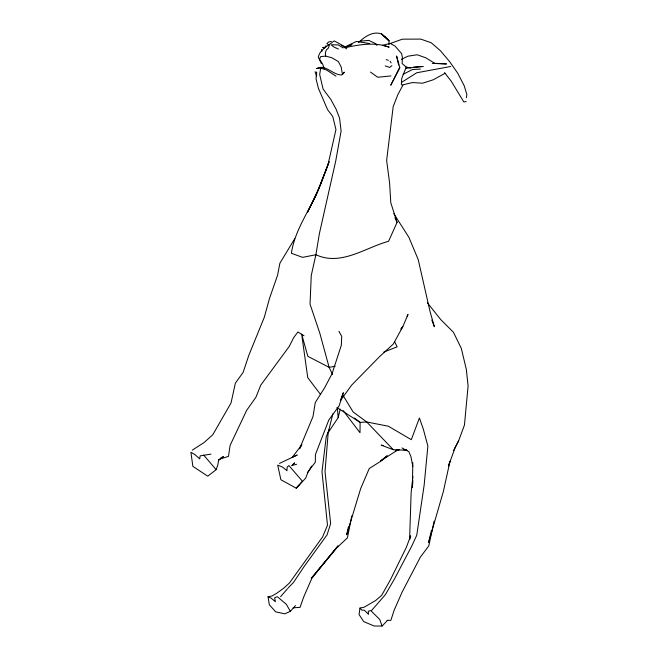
<?xml version="1.0" encoding="UTF-8"?>
<svg xmlns="http://www.w3.org/2000/svg" width="659" height="659" viewBox="0 0 659 659"><rect width="100%" height="100%" fill="white"/><g stroke="black" fill="none" stroke-linecap="round" stroke-linejoin="round"><path stroke-width="0.99" d="M389.016 44.688L389.065 40.842L381.553 33.971C372.772 30.767 364.724 36.797 358.562 42.464M412.806 462.7L412.402 487.709L412.888 480.6M287.052 469.818L287.093 467.074L288.955 465.6L302.432 481.251L296.221 488.187L280.874 479.736L277.703 465.122L282.48 467.058L287.036 470.732M410.722 67.918L406.216 67.078L401.693 78.586L401.356 84.368L401.941 85.06L412.46 82.556L422.592 83.199L433.35 79.747L445.154 73.264M332.869 413.794L328.207 432.535L325.027 471.663L330.645 523.6L327.095 534.811L304.087 566.567L293.593 582.317L288.065 588.026M412.905 476.498L411.125 492.66L409.601 539.54L410.697 535.816L406.273 547.514L390.317 579.961L381.685 595.308L375.696 600.481L364.097 607.227L359.971 608.068L359.048 614.509L363.669 621.585L374.114 625.992L382.096 626.05L387.649 620.276M466.358 97.721L466.877 94.534L464.167 85.662L457.725 73.19L449.619 61.608L440.319 50.628L431.208 42.761L420.714 39.095L402.377 39.169L390.309 43.469L382.442 45.265L389.172 47.151C375.292 42.052 360.308 44.375 346.272 47.456L334.154 40.85C328.404 45.858 320.159 48.89 318.281 57.152L321.312 63.453M218.747 459.611L217.783 465.163L216.144 469.669L207.733 476.169L192.865 466.374L190.904 452.28L194.866 454.545L199.702 458.87L200.147 455.871L211.028 454.109M351.782 515.898L347.433 537.851L336.782 547.835L311.254 578.355L338.009 545.883L311.872 578.305L303.684 597.021L300.059 607.367L293.148 607.82M434.133 521.178L428.778 545.916L420.335 557.168L402.163 592.004L394.189 610.127L390.845 620.358L387.08 620.341M329.096 161.801L315.908 195.517L307.58 212.165L319.92 186.192C310.982 208.788 294.977 228.731 291.393 253.262L302.596 257.364L315.908 254.72C340.843 266.351 364.995 247.776 388.588 241.268L397.089 222.347L390.787 202.741L389.626 183.317L386.635 160.409L393.192 106.593L397.805 94.748L402.88 85.217M348.479 526.796L346.667 534.762L360.646 488.657L369.246 468.524L380.745 461.251L387.253 455.781L380.383 461.086L398.028 449.776M431.456 530.429L428.622 542.415L443.334 491.573L450.023 461.185L448.482 465.938L455.295 447.189L458.639 440.78L464.438 425.096L468.096 385.993L466.35 369.526L461.325 348.422L453.45 332.276L440.69 319.524L427.304 302.679M328.207 432.535L338.182 417.625L340.192 409.19M329.541 44.557L328.421 48.008L326.32 49.977L325.431 52.555L325.628 56.064L331.897 57.77L338.355 61.592L341.205 67.045L342.441 74.5L344.319 72.136L341.823 74.961C332.54 75.085 325.628 63.775 316.336 68.585L320.678 68.141L322.333 67.243M320.274 185.261L329.006 161.966M320.282 185.245L327.877 165.203L335.95 129.584L332.754 116.503L327.531 109.542L318.404 88.322L316.048 78.882L316.6 71.988L316.608 76.049L315.076 71.707M329.335 429.322L326.238 436.769L321.987 471.679L327.49 525.215L322.655 536.813L289.441 583.001L283.7 588.199L276.986 593.092L272.142 595.967L268.048 596.782L269.317 604.748L275.717 611.865L284.787 613.834L290.347 611.33L295.512 605.596M399.296 68.034L390.754 85.25L399.898 67.803L396.57 55.99L398.613 65.019M453.524 450.608L458.639 440.78M311.616 466.07L307.679 472.973L305.718 478.113L296.221 488.187L299.433 484.711M406.99 316.205L408.036 314.45L402.814 326.666L393.308 344.023L379.444 356.758L351.667 385.103L340.316 400.73L343.364 392.715L339.138 405.812L328.841 419.931L315.447 454.488L315.307 462.231L307.325 472.651M294.688 238.78L279.886 263.205L277.604 275.141L269.523 298.346L264.308 317.251L248.797 355.382L243.113 372.401L235.378 383.118L231.021 403.003L212.791 434.726L204.109 442.535L192.354 450.105M326.098 45.619L324.426 47.942L325.422 47.291M401.034 328.973L402.814 326.666L400.985 328.973M287.464 588.784L280.577 596.667M371.709 610.358L385.334 594.723L394.519 578.866L411.644 546.295L416.752 535.281L424.157 485.106L427.872 446.044L423.276 428.968L419.396 418.004L411.307 439.677L388.39 426.233L366.709 421.966L360.119 422.411L337.037 407.567M292.802 464.719L294.606 462.898L291.723 465.756M391.883 65.62L389.749 67.424L385.194 65.916M350.456 45.578L351.98 44.359L344.921 47.761M218.631 460.336L223.426 456.621L220.773 457.947M401.389 82.507L416.702 72.778L450.723 66.477M397.13 449.767L395.449 450.863L399.395 449.743M344.212 47.3L356.412 41.435L369.699 43.527M403.086 74.31L412.485 69.525L420.36 69.071M279.498 463.417L297.234 454.99L292.192 457.362L301.847 444.751L299.524 448.853L313.017 416.521L315.282 402.517L324.582 387.887L332.062 373.702L341.329 345.258L341.733 336.378L338.907 331.279M401.463 59.318L407.905 56.196L417.196 54.771L425.714 57.778L434.092 62.893M383.826 352.038L397.13 346.865L394.593 341.609M219.134 459.282L228.484 456.382L230.115 445.36L246.655 410.368L255.939 397.22L260.758 385.136L289.194 346.519L293.782 337.466L297.942 331.979L304.03 335.826M466.119 101.437L463.87 102.021L451.25 81.222L444.545 72.622M292.118 465.386L296.641 464.274M331.37 41.36L328.643 41.978L326.905 43.601L328.083 44.441M335.159 366.305L329.129 367.318L307.852 356.338L301.641 334.129L307.753 377.656L320.554 394.502M405.598 68.322L423.169 66.46L413.506 67.094M325.628 56.064L320.661 56.633L319.549 59.022L322.819 64.467L324.047 68.248M390.968 75.925L377.764 77.268L370.506 72.086M360.094 41.179L368.801 40.397L375.885 43.774L376.932 45.496M403.44 449.767L406.479 449.776M325.258 47.456L322.704 47.423L324.615 48.123M433.424 63.231L446.522 63.939L432.263 63.396M383.217 445.492L381.199 445.138L393.316 449.726L407.089 450.245M386.215 59.672L388.382 60.274M338.397 49.038L334.212 47.184L331.073 44.771L338.314 44.911L343.166 47.934M268.048 596.782L271.228 598.224L275.446 601.725M401.949 447.914L408.844 451.687L410.928 456.588L412.822 466.481M335.983 76.156L326.526 69.978L320.678 68.141L319.681 74.533L323.075 89.039L330.909 99.583L336.057 109.097L339.558 118.101L341.107 131.067L335.728 161.002L319.351 233.772L315.908 254.72L311.262 275.495L310.035 304.137L319.796 333.157L329.129 367.318L332.589 374.501M390.309 43.469L395.087 46.114L401.578 53.56L402.361 57.111L402.13 63.552L406.216 67.078M341.642 45.356L346.733 48.873M354.435 418.012L360.119 422.411L360.003 432.732L343.059 410.491M393.316 449.726L366.709 421.966L353.15 411.999L343.306 395.861M359.971 608.068L361.766 610.11L364.312 610.185L368.513 614.361L368.249 611.305L370.712 610.522L379.708 619.435L382.096 626.05M203.631 455.056L216.144 469.669M393.794 213.664L408.901 237.331L418.21 259.564L430.08 311.682L434.355 326.707L431.818 320.076M390.095 61.254L391.084 62.893M290.347 611.33L286.377 604.344L277.299 596.659L274.597 597.927L275.231 600.777M394.914 217.758L397.089 222.347M321.452 49.59L322.029 51.237M337.317 407.567L338.182 417.625M385.169 36.904L381.553 33.971L389.065 40.842L385.169 36.904"/></g></svg>
